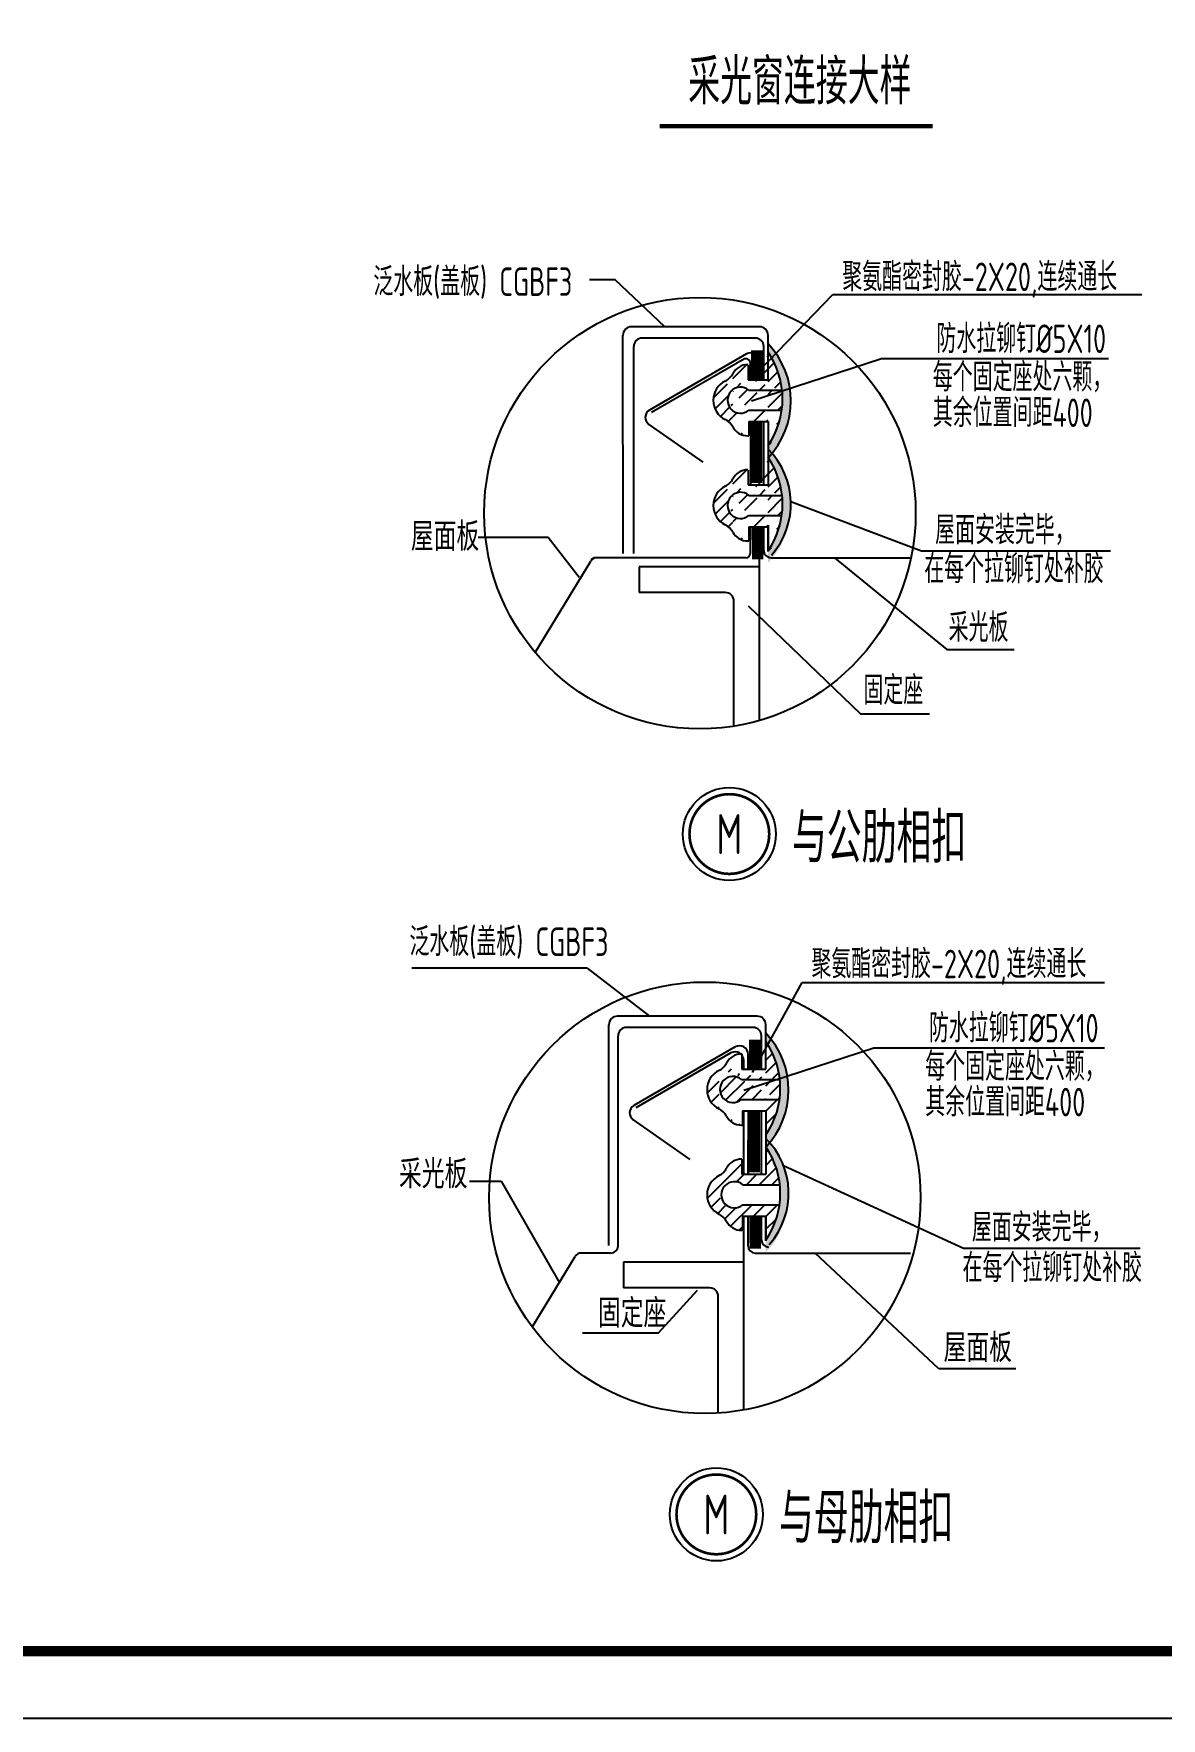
# Model space of a CAD drawing. Extents: x 180850 to 1399066, y 48356 to 327880.
# Drawn here: x 630435 to 654192, y 232984 to 268477 of the extents above; entities that cross this region are included whole.
import ezdxf
from ezdxf.enums import TextEntityAlignment as Align

# ---------------------------------------------------------------- set-up
doc = ezdxf.new("R2010")
doc.units = 0
doc.header["$LTSCALE"] = 1000
for name, color, linetype in [('PUB_TITLE', 4, 'Continuous'), ('TEXT', 7, 'Continuous'), ('THIN', 7, 'Continuous'), ('WINDOW_TEXT', 7, 'Continuous'), ('YCX', 90, 'Continuous')]:
    doc.layers.add(name, color=color, linetype=linetype)
doc.styles.add('TSSD_Norm', font='tssdeng.shx', dxfattribs={"bigfont": 'hztxt.shx'})
doc.styles.add('TSSD_Num', font='Tssdeng.shx', dxfattribs={"width": 0.7, "bigfont": 'hztxt.shx'})

# ---------------------------------------------------------------- blocks, each defined once
blk = doc.blocks.new('ts_idx2')
at = {"color": 0, "linetype": 'ByBlock', "lineweight": -2, "const_width": 0.03333333333333333}
blk.add_lwpolyline([(-0.5, 0, 1), (0.5, 0, 1)], format="xyb", close=True, dxfattribs=at)
at = {"color": 0, "linetype": 'ByBlock', "lineweight": -2}
blk.add_circle((0, 0), 0.5833333333333334, dxfattribs=at)
at = {"color": 0, "linetype": 'ByBlock', "lineweight": -2, "style": 'TSSD_Num', "width": 0.7}
blk.add_attdef('A', text='', height=0.5, dxfattribs=at).set_placement((0, 0), align=Align.MIDDLE_CENTER)

msp = doc.modelspace()

# ---------------------------------------------------------------- hatches: boundary and pattern name
at = {"linetype": 'Continuous'}
h = msp.add_hatch(color=7, dxfattribs=at)
h.paths.add_polyline_path([(645906.1870479521, 261942.9466386249), (645906.1870479521, 261727.8150614701, -0.09279267283426133), (646165.4862277263, 261144.2884395423), (646311.1157667781, 261252.7499821257, 0.1168679019235286)])
h.paths.add_polyline_path([(645906.1870479521, 259759.1225558106), (645906.1870479521, 259543.9909786563, 0.2716897885228741), (646311.1157667781, 261252.7499821257), (646165.4862277263, 261144.2884395423, -0.2121800642430732)])
h = msp.add_hatch(dxfattribs=at)
h.set_pattern_fill('ANSI31', color=1, scale=60.00000000000003, style=0)
h.set_pattern_definition([(45, (625817.1406415902, 299787.9455350066), (-134.7038418160373, 134.7038418160373), [])])
edge = h.paths.add_edge_path()
edge.add_line((645504.7834773341, 260966.4718708608), (646198.0252567165, 260966.4718708608))
edge.add_arc((645326.7771625037, 260756.471870861), 275.2930222868749, 49.71375193712696, 310.2862480628657)
edge.add_arc((644844.7834773387, 261481.4528592579), 360.0000000000002, 296.4288047686909, 332.2735083251216)
edge.add_arc((645206.8544741252, 260752.9853550724), 453.4865157883771, 116.4288047686893, 243.5711952313106)
edge.add_line((645504.7834773341, 261506.4718708608), (645504.7834773341, 261206.4718708608))
edge.add_arc((645482.1120718669, 261146.4718708608), 360.0000000000002, 90, 152.2735083251234)
edge.add_arc((645478.398066994, 260366.471870861), 360.0000000000002, 208.355192117201, 269.9999999999968)
edge.add_arc((644844.7834773387, 260024.5178508871), 360.0000000000002, 28.35519211720153, 63.57119523130913)
edge.add_line((645504.7834773341, 260546.471870861), (646201.1960687303, 260546.471870861))
edge.add_arc((644477.2486591989, 260743.4688086403), 1735.166408252474, 325.4383870093404, 394.5616129906601)
edge.add_line((645504.7834773341, 260306.471870861), (645504.7834773341, 260006.471870861))
edge.add_line((645504.7834773341, 260306.471870861), (645906.1870479563, 260306.471870861))
edge.add_line((645906.1870479521, 260306.471870861), (645906.1870479521, 259759.1225558107))
edge.add_line((645906.1870479521, 260070.9010219052), (645906.1870479521, 260306.4718708611))
edge.add_line((645906.1870479521, 261727.8150614701), (645906.1870479521, 261206.4718708606))
edge.add_line((645504.7834773341, 261206.471870861), (645906.1870479563, 261206.471870861))
h = msp.add_hatch(dxfattribs=at)
h.set_pattern_fill('ANSI31', color=1, scale=60.00000000000003, style=0)
h.set_pattern_definition([(45, (625817.1406415902, 297570.9458453858), (-134.7038418160373, 134.7038418160373), [])])
edge = h.paths.add_edge_path()
edge.add_line((645504.7834773341, 258749.4721812405), (646198.0252567165, 258749.4721812405))
edge.add_arc((645326.7771625037, 258539.4721812402), 275.2930222868749, 49.71375193712696, 310.2862480628657)
edge.add_arc((644844.7834773387, 259264.4531696376), 360.0000000000002, 296.4288047686909, 332.2735083251216)
edge.add_arc((645206.8544741252, 258535.9856654521), 453.4865157883771, 116.4288047686893, 243.5711952313106)
edge.add_line((645504.7834773341, 259289.4721812405), (645504.7834773341, 258989.4721812405))
edge.add_arc((645482.1120718669, 258929.4721812405), 360.0000000000002, 90, 152.2735083251234)
edge.add_arc((645478.398066994, 258149.4721812405), 360.0000000000002, 208.355192117201, 269.9999999999968)
edge.add_arc((644844.7834773387, 257807.5181612667), 360.0000000000002, 28.35519211720153, 63.57119523130913)
edge.add_line((645504.7834773341, 258329.4721812405), (646201.1960687303, 258329.4721812405))
edge.add_arc((644477.2486591989, 258526.46911902), 1735.166408252474, 325.4383870093404, 394.5616129906601)
edge.add_line((645504.7834773341, 258089.4721812402), (645504.7834773341, 257789.4721812402))
edge.add_line((645504.7834773341, 258089.4721812402), (645906.1870479563, 258089.4721812402))
edge.add_line((645906.1870479521, 258089.4721812402), (645906.1870479521, 257542.12286619))
edge.add_line((645906.1870479521, 257853.9013322842), (645906.1870479521, 258089.4721812402))
edge.add_line((645906.1870479521, 259510.8153718498), (645906.1870479521, 258989.4721812403))
edge.add_line((645504.7834773341, 258989.4721812402), (645906.1870479563, 258989.4721812402))
h = msp.add_hatch(color=7, dxfattribs=at)
h.paths.add_polyline_path([(645906.1870479521, 259725.9469490046), (645906.1870479521, 259510.8153718498, -0.09279267283426133), (646165.4862277263, 258927.2887499215), (646311.1157667781, 259035.7502925053, 0.1168679019235286)])
h.paths.add_polyline_path([(645906.1870479521, 257542.1228661897), (645906.1870479521, 257326.9912890351, 0.2716897885228741), (646311.1157667781, 259035.7502925053), (646165.4862277263, 258927.2887499215, -0.2121800642430732)])
h = msp.add_hatch(color=7, dxfattribs=at)
h.paths.add_polyline_path([(645858.7257262383, 247419.0221562555), (645858.7257262383, 247203.8905791008, -0.09279267283426133), (646118.0249060203, 246620.3639571729), (646263.654445066, 246728.8254997563, 0.1168679019235286)])
h.paths.add_polyline_path([(645858.7257262383, 245235.1980734409), (645858.7257262383, 245020.0664962869, 0.2716897885228741), (646263.654445066, 246728.8254997563), (646118.0249060203, 246620.3639571729, -0.2121800642430732)])
h = msp.add_hatch(dxfattribs=at)
h.set_pattern_fill('ANSI31', color=1, scale=60.00000000000003, style=0)
h.set_pattern_definition([(45, (612971.799644572, 284818.7582556694), (-134.7038418160373, 134.7038418160373), [])])
edge = h.paths.add_edge_path(flags=17)
edge.add_arc((645075.7371681487, 246229.060872703), 453.4865157883771, 116.4288047150092, 243.5711952849908)
edge.add_arc((644713.666171362, 245500.5933685176), 360.0000000000002, 28.355192150489813, 63.57119528499078, ccw=False)
edge.add_arc((645347.2807610173, 245842.5473884914), 360.0000000000002, 208.3551921504898, 270)
edge.add_line((645347.2807610173, 245482.5473884914), (645369.9521664818, 245482.5473884914))
edge.add_line((645369.9521664818, 245482.5473884914), (645369.9521664818, 245782.5473884914))
edge.add_line((645369.9521664818, 245782.5473884914), (645858.3506578227, 245782.5473884914))
edge.add_line((645858.3506578227, 245782.5473884914), (645858.72572624, 245275.1540090485))
edge.add_arc((644429.7873374826, 246259.5002618785), 1735.166408252474, 325.4383870210381, 394.5616129789618)
edge.add_line((645858.72572624, 247243.8465147083), (645858.3506578227, 246663.4251312022))
edge.add_line((645858.3506578227, 246663.4251312022), (645353.1812897584, 246663.4251312022))
edge.add_line((645353.1812897584, 246663.4251312022), (645350.994765899, 246982.5473884914))
edge.add_arc((645350.994765899, 246622.5473884914), 360.0000000000002, 90, 152.2735083116939)
edge.add_arc((644713.666171362, 246957.5283768884), 360.0000000000002, 296.42880471500916, 332.2735083116939, ccw=False)
edge = h.paths.add_edge_path(flags=0)
edge.add_arc((645347.2807610173, 245842.5473884914), 360.0000000000002, 208.3551921504898, 270)
edge = h.paths.add_edge_path(flags=0)
edge.add_arc((644713.666171362, 245500.5933685176), 360.0000000000002, 28.35519215048977, 63.57119528499081)
edge = h.paths.add_edge_path(flags=0)
edge.add_arc((645075.7371681487, 246229.060872703), 453.4865157883771, 116.4288047150092, 243.5711952849908)
edge = h.paths.add_edge_path(flags=0)
edge.add_line((645347.2807610173, 245482.5473884914), (645369.9521664818, 245482.5473884914))
edge = h.paths.add_edge_path(flags=0)
edge.add_line((645369.9521664818, 245782.5473884914), (645369.9521664818, 245482.5473884914))
edge = h.paths.add_edge_path(flags=0)
edge.add_line((645369.9521664818, 245782.5473884914), (645858.3506578227, 245782.5473884914))
edge = h.paths.add_edge_path(flags=0)
edge.add_line((645858.3506578227, 245782.5473884914), (645858.72572624, 245275.1540090485))
edge = h.paths.add_edge_path(flags=0)
edge.add_arc((644429.7873374826, 246259.5002618785), 1735.166408252474, 325.4383870210381, 394.5616129789618)
edge = h.paths.add_edge_path(flags=0)
edge.add_line((645858.3506578227, 246663.4251312022), (645858.72572624, 247243.8465147083))
edge = h.paths.add_edge_path(flags=0)
edge.add_line((645353.1812897584, 246663.4251312022), (645858.3506578227, 246663.4251312022))
edge = h.paths.add_edge_path(flags=0)
edge.add_line((645350.994765899, 246982.5473884914), (645353.1812897584, 246663.4251312022))
edge = h.paths.add_edge_path(flags=0)
edge.add_arc((645350.994765899, 246622.5473884914), 360.0000000000002, 90, 152.2735083116939)
edge = h.paths.add_edge_path(flags=0)
edge.add_arc((644713.666171362, 246957.5283768884), 360.0000000000002, 296.4288047150092, 332.2735083116939)
edge = h.paths.add_edge_path(flags=17)
edge.add_arc((644713.666171362, 246957.5283768884), 360.0000000000002, 296.4288047150092, 332.2735083116939)
edge.add_arc((645350.994765899, 246622.5473884914), 360.0000000000002, 90, 152.2735083116939, ccw=False)
edge.add_line((645350.994765899, 246982.5473884914), (645353.1812897584, 246663.4251312022))
edge.add_line((645353.1812897584, 246663.4251312022), (645858.3506578227, 246663.4251312022))
edge.add_line((645858.3506578227, 246663.4251312022), (645858.72572624, 247243.8465147083))
edge.add_arc((644429.7873374826, 246259.5002618785), 1735.166408252474, -34.56161297896182, 34.561612978961875, ccw=False)
edge.add_line((645858.72572624, 245275.1540090485), (645858.3506578227, 245782.5473884914))
edge.add_line((645858.3506578227, 245782.5473884914), (645369.9521664818, 245782.5473884914))
edge.add_line((645369.9521664818, 245782.5473884914), (645369.9521664818, 245482.5473884914))
edge.add_line((645369.9521664818, 245482.5473884914), (645347.2807610173, 245482.5473884914))
edge.add_arc((645347.2807610173, 245842.5473884914), 360.0000000000002, 208.3551921504898, 270, ccw=False)
edge.add_arc((644713.666171362, 245500.5933685176), 360.0000000000002, 28.35519215048977, 63.57119528499081)
edge.add_arc((645075.7371681487, 246229.060872703), 453.4865157883771, 116.42880471500919, 243.57119528499078, ccw=False)
edge = h.paths.add_edge_path(flags=0)
edge.add_arc((644713.666171362, 246957.5283768884), 360.0000000000002, 296.4288047150092, 332.2735083116939)
edge.add_arc((644713.666171362, 246957.5283768884), 360.0000000000002, 296.42880471500916, 332.2735083116939, ccw=False)
edge = h.paths.add_edge_path(flags=0)
edge.add_arc((644713.666171362, 246957.5283768884), 360.0000000000002, 296.4288047150092, 332.2735083116939)
edge.add_arc((644713.666171362, 246957.5283768884), 360.0000000000002, 296.4288047150092, 332.2735083116939)
edge = h.paths.add_edge_path(flags=0)
edge.add_arc((644713.666171362, 246957.5283768884), 360.0000000000002, 296.4288047150092, 332.2735083116939)
edge.add_arc((644713.666171362, 246957.5283768884), 360.0000000000002, 296.4288047150092, 332.2735083116939)
edge.add_arc((644713.666171362, 246957.5283768884), 360.0000000000002, 296.4288047150092, 332.2735083116939)
edge.add_arc((645168.3582616065, 246232.5473884914), 275.2930222868749, 49.7137519290715, 310.2862480709285)
edge.add_line((645346.3645764355, 246022.5473884914), (646153.7347470155, 246022.5473884914))
edge.add_line((645346.3645764355, 246442.5473884914), (646150.5639350017, 246442.5473884914))
h = msp.add_hatch(dxfattribs=at)
h.set_pattern_fill('ANSI31', color=1, scale=60.00000000000003, style=0)
h.set_pattern_definition([(45, (612971.7882863362, 282601.7682132642), (-134.7038418160373, 134.7038418160373), [])])
edge = h.paths.add_edge_path()
edge.add_arc((645075.7258099174, 244012.0708302975), 453.4865157883771, 116.4288047686893, 243.5711952313106)
edge.add_arc((644713.6548131307, 243283.6033261125), 360.0000000000002, 28.355192117201625, 63.571195231309105, ccw=False)
edge.add_arc((645347.2694027846, 243625.5573460859), 360.0000000000002, 208.355192117201, 269.9999999999968)
edge.add_line((645347.2694027846, 243265.5573460859), (645369.940808249, 243265.5573460859))
edge.add_line((645369.940808246, 243265.5573460859), (645369.940808246, 243565.5573460859))
edge.add_line((645369.940808246, 243565.5573460861), (645858.3392995854, 243565.5573460861))
edge.add_line((645858.3392995883, 243565.5573460861), (645858.71436801, 243058.1639666432))
edge.add_arc((644429.7759792496, 244042.5102194729), 1735.166408252474, 325.4383870093404, 394.5616129906601)
edge.add_line((645858.7143680087, 245026.856472303), (645858.3392995871, 244446.4350887968))
edge.add_line((645858.3392995883, 244446.4350887969), (645353.1699315269, 244446.4350887969))
edge.add_line((645353.1699315255, 244446.4350887969), (645350.9834076633, 244765.5573460863))
edge.add_arc((645350.9834076647, 244405.5573460863), 360.0000000000002, 90, 152.2735083251234)
edge.add_arc((644713.6548131307, 244740.5383344829), 360.0000000000002, 296.4288047686909, 332.27350832512155, ccw=False)
edge = h.paths.add_edge_path(flags=16)
edge.add_arc((645168.3469033708, 244015.5573460861), 275.2930222868749, 49.71375193712696, 310.2862480628657)
edge.add_line((645346.3532182012, 243805.5573460859), (646153.7233887811, 243805.5573460858))
edge.add_line((645346.3532182012, 244225.5573460863), (646150.5525767673, 244225.5573460863))
h = msp.add_hatch(color=7, dxfattribs=at)
h.paths.add_polyline_path([(645858.7257262383, 245202.0224666347), (645858.7257262383, 244986.8908894801, -0.09279267283426133), (646118.0249060203, 244403.3642675522), (646263.654445066, 244511.825810136, 0.1168679019235286)])
h.paths.add_polyline_path([(645858.7257262383, 243018.1983838206), (645858.7257262383, 242803.0668066657, 0.2716897885228741), (646263.654445066, 244511.825810136), (646118.0249060203, 244403.3642675522, -0.2121800642430732)])

# ---------------------------------------------------------------- linework, layer by layer
at = {"color": 7, "linetype": 'Continuous'}
for p, q in [((645725.8119795318, 262301.4441137789), (643028.9334110077, 262301.4441137789)), ((642856.0406462711, 257524.3126642066), (642848.9334110077, 262121.4441137789)), ((645635.8119795318, 262065.3053216674), (643255.7742439534, 262065.3053216674)), ((645905.8119795318, 261187.3496135717), (645905.8119795318, 262121.4441137789)), ((643075.7742439534, 257524.3126642066), (643075.7742439534, 261885.3053216674)), ((645815.8119795318, 261187.3496135717), (645815.8119795318, 261885.3053216674)), ((645815.8119795318, 258979.322240652), (645815.8119795318, 260306.471870861)), ((645905.8119795318, 260306.471870861), (645906.1870479549, 259799.0784914182)), ((645906.1870479549, 259799.0784914182), (645905.8119795318, 258970.3499239506)), ((645815.8119795318, 257587.2668458942), (645815.8119795318, 258089.4721812405)), ((645815.8119795318, 258082.075060984), (645815.8119795318, 258089.4721812405)), ((645905.8119795318, 257565.0698996712), (645905.8119795318, 258120.51910064)), ((645905.8119795318, 258089.4721812405), (645906.1870479549, 257582.0788017976)), ((645965.8119795318, 257437.2668458942), (648918.1847601037, 257437.2668458942)), ((645678.3506578227, 247777.5196314091), (642727.0137734524, 247777.5196314091)), ((642554.7556374391, 242948.7717866031), (642554.7556374391, 247597.686198639)), ((645588.3506578227, 247541.3808392978), (642925.6361389017, 247541.3808392978)), ((645858.3506578227, 246663.4251312022), (645858.3506578227, 247597.5196314091)), ((642745.6361389017, 242948.7717866031), (642745.6361389017, 247361.3808392978)), ((645768.3506578227, 246663.4251312022), (645768.3506578227, 247361.3808392978)), ((645768.3506578227, 244455.3977582825), (645768.3506578227, 245782.5473884914)), ((645858.3506578227, 245782.5473884914), (645858.72572624, 245275.1540090485)), ((645858.72572624, 245275.1540090485), (645858.3506578227, 244446.4254415812)), ((642745.6361389017, 242936.7011031432), (642745.6361389017, 243737.7500764498)), ((645485.6738744801, 242936.7011031432), (645485.6738744801, 243565.547698871)), ((645768.3506578227, 243558.1505786146), (645768.3506578227, 243565.547698871)), ((645768.3506578227, 243063.3423635248), (645768.3506578227, 243565.547698871)), ((645858.3506578227, 243565.547698871), (645858.72572624, 243058.1543194281)), ((642595.6361389017, 242786.7011031432), (641970.0846532752, 242786.7011031432)), ((645635.6738744801, 242786.7011031432), (648905.6738744801, 242786.7011031432)), ((640938.4834467267, 241226.6227515459), (641841.8665259964, 242714.5478232793))]:
    msp.add_line(p, q, dxfattribs=at)
at = {"color": 3, "linetype": 'Continuous'}
for p, q in [((645455.8119795318, 261729.4207489863), (643410.4640093874, 260548.5385478351)), ((645725.8119795318, 261187.3496135717), (645725.8119795318, 261573.536176305)), ((643397.2202508461, 260245.206607182), (644535.2940627735, 259448.3187450308)), ((645725.8119795318, 258970.3499239506), (645725.8119795318, 260306.471870861)), ((645725.8119795318, 254006.0339373636), (645725.8119795318, 258089.4721812405)), ((645725.8119795318, 258082.075060984), (645725.8119795318, 258089.4721812405)), ((645725.8119795318, 258082.075060984), (645725.8119795318, 258089.4721812405)), ((643194.3385350641, 257243.6504263571), (643194.3385350641, 256703.6504263571)), ((645725.8119795318, 257243.6504263571), (643194.3385350641, 257243.6504263571)), ((645005.8119795318, 256703.6504263571), (643194.3385350641, 256703.6504263571)), ((645185.8119795318, 253885.9319335746), (645185.8119795318, 256523.6504263571)), ((645125.6738744801, 247002.7780546889), (643123.2898569485, 245846.7011031431)), ((645395.6738744801, 246663.4251312022), (645395.6738744801, 246846.8934820077)), ((645395.6738744801, 244446.4254415812), (645395.6738744801, 245782.5473884914)), ((645395.6738744801, 239481.6238567519), (645395.6738744801, 243565.547698871)), ((645395.6738744801, 242998.020913912), (645395.6738744801, 243565.547698871)), ((645678.3506578227, 243558.1505786146), (645678.3506578227, 243565.547698871)), ((645678.3506578227, 243558.1505786146), (645678.3506578227, 243565.547698871)), ((645395.6738744801, 242593.0846836061), (642864.2004300122, 242593.0846836061)), ((642864.2004300122, 242593.0846836061), (642864.2004300122, 242053.0846836061)), ((644675.6738744801, 242053.0846836061), (642864.2004300122, 242053.0846836061)), ((644855.6738744801, 239415.6668691033), (644855.6738744801, 241873.0846836061))]:
    msp.add_line(p, q, dxfattribs=at)
at = {"color": 1, "linetype": 'Continuous'}
for p, q in [((645410.8119795318, 261627.363035327), (643453.4279620002, 260497.2668458947)), ((645533.621370187, 261187.3496135717), (645533.621370187, 261497.4592247592)), ((645533.621370187, 260306.471870861), (645533.621370187, 258970.3499239506)), ((645533.2098747264, 258089.4721812405), (645533.1351961952, 257527.2668458942)), ((645635.8119795318, 258082.075060984), (645635.8119795318, 258089.4721812405)), ((645215.6738744801, 247130.8165304619), (643080.3259043357, 245897.9728050834)), ((645485.6738744801, 246663.4251312022), (645485.6738744801, 246974.9319577807)), ((645486.1600484719, 246663.4251312022), (645486.1600484719, 246973.5347423896)), ((645486.1600484719, 245782.5473884914), (645486.1600484719, 244446.4254415812)), ((643067.0821457942, 245594.6408644305), (644261.1443194008, 244758.5495293794)), ((645485.6738744801, 244446.4254415812), (645485.6738744801, 245167.3454087139)), ((645485.6738744801, 243003.3423635388), (645485.6738744801, 243565.547698871)), ((645588.3506578227, 243558.1505786146), (645588.3506578227, 243565.547698871))]:
    msp.add_line(p, q, dxfattribs=at)
at = {"color": 2, "linetype": 'Continuous'}
for p, q in [((645485.8119795318, 261497.4592247592), (645485.8119795318, 261187.3496135717)), ((645485.8119795318, 261187.3496135717), (645905.8119795318, 261187.3496135717)), ((645504.7834773373, 260966.471870861), (646198.0252567169, 260966.471870861)), ((645504.7834773373, 260546.471870861), (646201.1960687304, 260546.471870861)), ((645501.0694724557, 260306.471870861), (645501.0694724557, 260006.471870861)), ((645501.0694724557, 260306.471870861), (645905.8119795318, 260306.471870861)), ((645478.3980669926, 260006.471870861), (645501.0694724557, 260006.471870861)), ((645485.8119795318, 259280.4595351387), (645485.8119795318, 258970.3499239506)), ((645485.8119795318, 258970.3499239506), (645905.8119795318, 258970.3499239506)), ((645504.7834773373, 258749.4721812405), (646198.0252567169, 258749.4721812405)), ((645501.0694724557, 258089.4721812405), (645905.8119795318, 258089.4721812405)), ((645501.0694724557, 258089.4721812405), (645501.0694724557, 257789.4721812402)), ((645504.7834773373, 258329.4721812402), (646201.1960687304, 258329.4721812402)), ((645905.8119795318, 258120.51910064), (645905.8119795318, 258082.075060984)), ((645478.3980669926, 257789.4721812402), (645501.0694724557, 257789.4721812402)), ((645858.3506578227, 246663.4251312022), (645858.72572624, 247243.8465147083)), ((645350.994765899, 246982.5473884914), (645353.1812897584, 246663.4251312022)), ((645346.3645764355, 246442.5473884914), (646150.5639350017, 246442.5473884914)), ((645353.1812897584, 246663.4251312022), (645858.3506578227, 246663.4251312022)), ((645346.3645764355, 246022.5473884914), (646153.7347470155, 246022.5473884914)), ((645369.9521664818, 245782.5473884914), (645858.3506578227, 245782.5473884914)), ((645369.9521664818, 245782.5473884914), (645369.9521664818, 245482.5473884914)), ((645858.3506578227, 245782.5473884914), (645858.72572624, 245275.1540090485)), ((645347.2807610173, 245482.5473884914), (645369.9521664818, 245482.5473884914)), ((645350.994765899, 244765.5476988708), (645354.6946735642, 244446.4254415812)), ((645354.6946735642, 244446.4254415812), (645858.3506578227, 244446.4254415812)), ((645373.666171362, 244225.5476988709), (646150.5639350017, 244225.5476988709)), ((645369.9521664818, 243565.547698871), (645369.9521664818, 243265.547698871)), ((645369.9521664818, 243565.547698871), (645858.3506578227, 243565.547698871)), ((645373.666171362, 243805.547698871), (646153.7347470155, 243805.547698871)), ((645347.2807610173, 243265.547698871), (645369.9521664818, 243265.547698871))]:
    msp.add_line(p, q, dxfattribs=at)
at = {"color": 6, "linetype": 'Continuous'}
for p, q in [((645905.8119795318, 258082.075060984), (645905.8119795318, 258120.51910064)), ((645858.3506578227, 243558.1505786146), (645858.3506578227, 243565.5476988932)), ((645858.3506578227, 243041.1454173017), (645858.3506578227, 243565.5476988788))]:
    msp.add_line(p, q, dxfattribs=at)
at = {"color": 3, "const_width": 94.08000000000001}
msp.add_lwpolyline([(643620.8526649387, 266527.0181187065), (649375.6818308275, 266527.0181187065)], dxfattribs=at)
at = {"color": 1, "linetype": 'Continuous', "const_width": 240.0000000000001}
for points in [[(645670.0433578487, 261807.0211059288), (645670.0433578487, 261187.3496135716)], [(645666.7017458926, 260306.4718708611), (645666.7017458926, 259010.4725542838)], [(645687.8889144699, 258072.4786706773), (645687.8889144699, 257405.5064701046)], [(645622.5820361291, 247283.0966235591), (645622.5820361291, 246663.4251312022)], [(645619.2404241731, 245782.5473884914), (645619.2404241731, 244486.5480719145)], [(645640.4275927577, 243548.554188308), (645640.4275927577, 242881.5819877349)]]:
    msp.add_lwpolyline(points, dxfattribs=at)
at = {"color": 7, "linetype": 'Continuous'}
for centre, radius, start, end in [((643028.9334110077, 262121.4441137789), 179.9999999999933, 90, 180), ((645725.8119795318, 262121.4441137789), 180.0000000000001, 0, 90), ((643255.7742439534, 261885.3053216674), 180.0000000000001, 90, 180), ((645635.8119795318, 261885.3053216674), 180.0000000000001, 0, 90), ((645965.8119795318, 257587.2668458942), 150.0000000000001, 180, 270), ((642734.7556374391, 247597.686198639), 180.0000000000001, 90, 180), ((645678.3506578227, 247597.5196314091), 180.0000000000001, 0, 90), ((642925.6361389017, 247361.3808392978), 180.0000000000001, 90, 180), ((645588.3506578227, 247361.3808392978), 180.0000000000001, 0, 90), ((641970.0846532752, 242636.7011031433), 150.0000000000001, 90, 148.7362683159307), ((642595.6361389017, 242936.7011031432), 150.0000000000001, 270, 0), ((645635.6738744801, 242936.7011031432), 150.0000000000001, 180, 270), ((645918.3506578227, 243063.3423635248), 150.0000000000001, 180, 270)]:
    msp.add_arc(centre, radius, start, end, dxfattribs=at)
at = {"color": 2, "linetype": 'Continuous'}
for centre, radius, start, end in [((644652.3707138356, 260743.4688086405), 1735.166408252474, 316.2688482369802, 43.73115176301981), ((644477.2486591975, 260783.4247442481), 1735.166408252474, 325.4383870210355, 34.56161297896449), ((644844.7834773373, 261481.452859258), 360.0000000000002, 296.4288047150268, 332.2735083116957), ((645482.1120718669, 261146.471870861), 360.0000000000002, 90, 152.2735083116957), ((645206.8544741238, 260752.9853550726), 453.4865157883771, 116.4288047150268, 243.5711952849732), ((645326.7771625009, 260756.471870861), 275.2930222868749, 49.71375192903714, 310.2862480709629), ((644844.7834773373, 260024.5178508872), 360.0000000000002, 28.35519215048086, 63.5711952849732), ((645478.3980669926, 260366.471870861), 360.0000000000002, 208.3551921504809, 270), ((644761.494734409, 258570.2605539916), 1626.631960928604, 318.5583186978046, 45.27382870479595), ((644477.2486591975, 258566.4250546275), 1735.166408252474, 325.4383870210355, 34.56161297896449), ((645482.1120718669, 258929.4721812405), 360.0000000000002, 90, 152.2735083116957), ((645206.8544741238, 258535.9856654519), 453.4865157883771, 116.4288047150268, 243.5711952849732), ((644844.7834773373, 259264.4531696374), 360.0000000000002, 296.4288047150268, 332.2735083116957), ((645326.7771625009, 258539.4721812405), 275.2930222868749, 49.71375192903714, 310.2862480709629), ((644844.7834773373, 257807.5181612666), 360.0000000000002, 28.35519215048086, 63.5711952849732), ((645478.3980669926, 258149.4721812402), 360.0000000000002, 208.3551921504809, 270), ((644604.9093921204, 246219.5443262709), 1735.166408252474, 316.2688482370162, 43.73115176298379), ((644429.7873374826, 246259.5002618785), 1735.166408252474, 325.4383870210381, 34.56161297896186), ((644713.666171362, 246957.5283768884), 360.0000000000002, 296.4288047150092, 332.2735083116939), ((645350.994765899, 246622.5473884914), 360.0000000000002, 90, 152.2735083116939), ((645075.7371681487, 246229.060872703), 453.4865157883771, 116.4288047150092, 243.5711952849908), ((645168.3582616065, 246232.5473884914), 275.2930222868749, 49.7137519290715, 310.2862480709285), ((644713.666171362, 245500.5933685176), 360.0000000000002, 28.35519215048977, 63.57119528499081), ((645347.2807610173, 245842.5473884914), 360.0000000000002, 208.3551921504898, 270), ((644714.0334126939, 244046.3360716221), 1626.631960928604, 318.5583186977235, 45.2738287047591), ((644429.7873374826, 244042.500572258), 1735.166408252474, 325.4383870210381, 34.56161297896186), ((644713.666171362, 244740.5286872679), 360.0000000000002, 296.4288047150092, 332.2735083116939), ((645350.994765899, 244405.5476988709), 360.0000000000002, 90, 152.2735083116939), ((645075.7371681487, 244012.0611830825), 453.4865157883771, 116.4288047150092, 243.5711952849908), ((645195.659856527, 244015.547698871), 275.2930222868749, 49.7137519290715, 310.2862480709285), ((644713.666171362, 243283.5936788971), 360.0000000000002, 28.35519215048977, 63.57119528499081), ((645347.2807610173, 243625.547698871), 360.0000000000002, 208.3551921504898, 270)]:
    msp.add_arc(centre, radius, start, end, dxfattribs=at)
at = {"color": 1, "linetype": 'Continuous'}
for centre, radius, start, end in [((645434.7166748624, 261526.959112667), 103.2103780833119, 343.3919574195569, 103.3919573768521), ((645443.1351961952, 257527.2668458942), 90.00000000000004, 270, 0), ((645305.6738744801, 246974.9319577807), 180.0000000000001, 0, 120.0000000000442), ((643170.3259043357, 245742.0882324023), 180.0000000000001, 120.0000000000442, 235.000000047026)]:
    msp.add_arc(centre, radius, start, end, dxfattribs=at)
at = {"color": 3, "linetype": 'Continuous'}
for centre, start, end in [((645545.8119795318, 261573.536176305), 0, 120.0000000000103), ((643500.4640093874, 260392.6539751538), 120.0000000000103, 235.0000000469908), ((645005.8119795318, 256523.6504263571), 0, 90), ((645215.6738744801, 246846.8934820077), 0, 120.0000000000442), ((644675.6738744801, 241873.0846836061), 0, 90)]:
    msp.add_arc(centre, 180.0000000000001, start, end, dxfattribs=at)
at = {"layer": 'PUB_TITLE'}
msp.add_lwpolyline([(552424.8304924979, 232984.1570315323), (671224.8304924979, 232984.1570315323), (671224.8304924979, 316984.1570315323), (552424.8304924979, 316984.1570315323)], close=True, dxfattribs=at)
at = {"layer": 'PUB_TITLE', "const_width": 212.121}
msp.add_lwpolyline([(555245.1464924978, 234398.3390315323), (555245.1464924978, 315569.9750315322), (669224.8304924979, 315569.9750315322), (669224.8304924979, 234398.3390315323)], close=True, dxfattribs=at)
at = {"layer": 'YCX', "linetype": 'Continuous'}
for p, q in [((642684.3542927976, 263294.5243602046), (642141.2783160696, 263294.5243602046)), ((643731.2711211678, 262301.4441137789), (642684.3542927976, 263294.5243602046)), ((645725.8119795318, 261380.4428949384), (647274.3015811185, 262982.4311413077)), ((647274.3015811185, 262982.4311413077), (653783.8980427007, 262982.4311413077)), ((645556.1588835414, 260743.4688086405), (648296.2858254518, 261632.1413601554)), ((648296.2858254518, 261632.1413601554), (653079.2099148149, 261632.1413601554)), ((646387.2172052141, 258624.6479076356), (649137.4243312567, 257585.1674965177)), ((641276.1923320617, 257865.9706624187), (639797.7394688185, 257865.9706624187)), ((641925.7931117455, 257016.7795988767), (641276.1923320617, 257865.9706624187)), ((641001.9118875589, 255437.9019885225), (642172.0046310481, 257365.1135660307)), ((645443.1351961952, 257437.2668458942), (642300.2227583269, 257437.2668458942)), ((647307.9441809426, 257437.2668458942), (649673.7888968687, 255505.681866167)), ((649137.4243312567, 257585.1674965177), (653118.6976515427, 257585.1674965177)), ((645489.1916895623, 256423.5197730254), (647853.6032611963, 254145.661897477)), ((649673.7888968687, 255505.681866167), (651090.6016976153, 255505.681866167)), ((647853.6032611963, 254145.661897477), (649304.4808095123, 254145.661897477)), ((642095.7114637381, 248791.5865466889), (638399.184864987, 248791.5865466889)), ((642095.7114637381, 248791.5865466889), (643406.3669681883, 247777.5196314091)), ((645575.6738744801, 246590.9734813145), (646624.0549612975, 248485.5669249953)), ((646624.0549612975, 248485.5669249953), (652996.4563151755, 248485.5669249953)), ((645397.7399826486, 246219.5443262697), (648137.8669245577, 247108.2168777848)), ((648137.8669245577, 247108.2168777848), (652994.3754967299, 247108.2168777848)), ((646231.4333071475, 244632.3643103784), (650026.2274551218, 242888.7216452127)), ((639614.362163483, 244297.9801561938), (640280.6877090415, 244297.9801561938)), ((640280.6877090415, 244297.9801561938), (641509.2489035194, 242156.0557915263)), ((645485.7485530173, 243565.547698871), (645485.6738744801, 243003.3423635249)), ((649502.4911142028, 240345.9349867193), (646896.080415978, 242786.7011031432)), ((650026.2274551218, 242888.7216452127), (653747.7578585272, 242888.7216452127)), ((643596.887589397, 241102.7088958987), (644419.4843598058, 242002.708778088)), ((641994.8100410794, 241102.7088958987), (643596.887589397, 241102.7088958987)), ((651125.0696071748, 240345.9349867193), (649502.4911142028, 240345.9349867193))]:
    msp.add_line(p, q, dxfattribs=at)
for centre in [(644470.913681769, 258374.26109917), (644575.6301662034, 243951.9377821258)]:
    msp.add_circle(centre, 4544.90684996781, dxfattribs=at)
for centre, radius in [((642300.2227583269, 257287.2668458944), 150.0000000000001), ((642283.3406025718, 257317.2668458942), 120.0000000000001), ((642266.4584468077, 257347.2668458942), 90.00000000000004)]:
    msp.add_arc(centre, radius, 90, 148.7362683159311, dxfattribs=at)

# ---------------------------------------------------------------- block references
at = {"layer": 'THIN'}
ref = msp.add_blockref('ts_idx2', (645090.976837636, 251615.1549238423), dxfattribs=dict(at, xscale=1680, yscale=1680, zscale=1680))
ref.add_attrib('M', 'M', dxfattribs={"height": 840, "style": 'TSSD_Num', "width": 0.7}).set_placement((645090.976837636, 251615.1549238423), align=Align.MIDDLE_CENTER)
ref = msp.add_blockref('ts_idx2', (644816.9816538902, 237280.4506270007, -1158882379287.009), dxfattribs=dict(at, xscale=1680, yscale=1680, zscale=1680))
ref.add_attrib('M', 'M', dxfattribs={"height": 840, "style": 'TSSD_Num', "width": 0.7}).set_placement((644816.9816538902, 237280.4506270007, -1158882379287.009), align=Align.MIDDLE_CENTER)

# ---------------------------------------------------------------- texts
at = {"layer": 'TEXT', "style": 'TSSD_Norm', "width": 0.7}
for s, height, p in [('采光窗连接大样', 960, (644225.0103574989, 266987.1288539653)), ('与公肋相扣', 1050, (646408.1998913256, 251007.9381722191)), ('与母肋相扣', 1050, (646134.2047075798, 236673.2338753774, -1158882379287.009))]:
    msp.add_text(s, height=height, dxfattribs=at).set_placement(p)
at = {"layer": 'WINDOW_TEXT', "style": 'TSSD_Norm'}
for s, width, p in [('聚氨酯密封胶-2X20,连续通长', 0.7, (647469.5543072682, 263054.8296476119)), ('泛水板(盖板) CGBF3', 0.7, (637590.095737414, 262952.8424182879)), ('防水拉铆钉%%C5X10', 0.7, (649453.7581476013, 261750.3866921537)), ('每个固定座处六颗，', 0.7, (649377.412136751, 260940.9563130174)), ('其余位置间距400', 0.7, (649377.412136751, 260190.9563130174)), ('屋面板', 0.8, (638380.9127878065, 257581.7782001064)), ('屋面安装完毕，', 0.7, (649426.9619079188, 257720.2948464474)), ('在每个拉铆钉处补胶', 0.7, (649197.5070262691, 256900.5383047262)), ('采光板', 0.7, (649710.9473512564, 255664.8130992074)), ('固定座', 0.7, (647916.2409401871, 254342.4869866628)), ('泛水板(盖板) CGBF3', 0.7, (638351.2649621529, 249045.6975019227)), ('聚氨酯密封胶-2X20,连续通长', 0.7, (646819.3076874485, 248578.0378179309)), ('防水拉铆钉%%C5X10', 0.7, (649295.3392467088, 247226.4622097831)), ('每个固定座处六颗，', 0.7, (649218.9932358569, 246417.0318306467)), ('其余位置间距400', 0.7, (649218.9932358569, 245667.0318306467)), ('采光板', 0.8, (638132.2687519853, 244149.3541320616)), ('屋面安装完毕，', 0.7, (650201.1882753974, 243026.1308613428)), ('在每个拉铆钉处补胶', 0.7, (650004.8342653388, 242175.2468253325)), ('固定座', 0.8, (642323.3179385011, 241218.4113788753)), ('屋面板', 0.8, (649604.9648227383, 240489.2128670625))]:
    msp.add_text(s, height=600.0000000000002, dxfattribs=dict(at, width=width)).set_placement(p)

doc.saveas('drawing.dxf')
